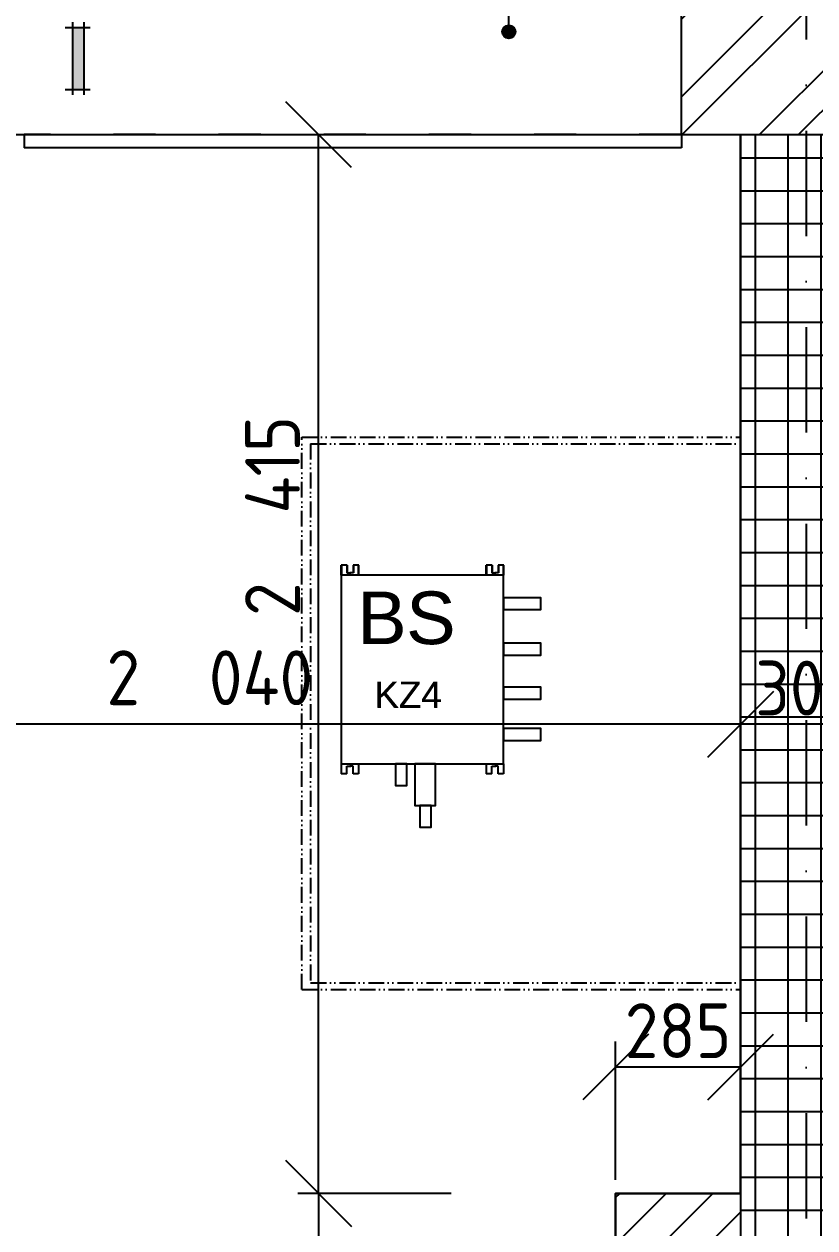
# Model space of a CAD drawing. Extents: x 4511820 to 5180432, y -1526536 to -944957.
# Drawn here: x 5134407 to 5136212, y -1202108 to -1199362 of the extents above; entities that cross this region are included whole.
import ezdxf

# ---------------------------------------------------------------- set-up
doc = ezdxf.new("R2010")
doc.units = 0
doc.header["$MEASUREMENT"] = 0
for name, pattern in [('ACAD_ISO03W100', [30, 12, -18]), ('ACAD_ISO12W100', [22, 12, -3, 0.5, -3, 0.5, -3]), ('BODKOCIARKOVANA_3', [5.6, 3, -1.3, 0, -1.3])]:
    doc.linetypes.add(name, pattern=pattern)
doc.layers.get('0').update_dxf_attribs({"linetype": 'CONTINUOUS'})
doc.layers.get('Defpoints').update_dxf_attribs({"color": 61, "linetype": 'CONTINUOUS'})
for name, color, linetype in [('KÓTY', 4, 'CONTINUOUS'), ('MÚRY', 1, 'CONTINUOUS'), ('osi', 253, 'CONTINUOUS'), ('Plochy', 41, 'CONTINUOUS'), ('TENKÁ', 7, 'CONTINUOUS'), ('ZZ-chladenie', 133, 'CONTINUOUS'), ('ŠRAFY', 82, 'CONTINUOUS')]:
    doc.layers.add(name, color=color, linetype=linetype)
doc.styles.add('ARIAL', font='arial.ttf')
doc.styles.add('STYLE1', font='isocp.shx')
doc.dimstyles.new('STANDARD-50', dxfattribs={"dimtxt": 125, "dimasz": 150, "dimexe": 10, "dimexo": 200, "dimgap": 20, "dimtad": 1, "dimdsep": 46, "dimlunit": 6, "dimtxsty": 'STYLE1', "dimblk1": 'OBLIQUE', "dimblk2": 'OBLIQUE', "dimsah": 1, "dimcen": 2.5, "dimse1": 1, "dimse2": 1, "dimadec": 0, "dimazin": 0, "dimtfac": 1, "dimtmove": 1, "dimatfit": 3, "dimldrblk": 'OBLIQUE', "dimfxl": 1, "dimtolj": 1, "dimtzin": 0, "dimarcsym": 0})

# ---------------------------------------------------------------- blocks, each defined once
blk = doc.blocks.new('_OBLIQUE')
at = {"color": 0, "linetype": 'ByBlock'}
blk.add_line((-0.5, -0.5), (0.5, 0.5), dxfattribs=at)
blk = doc.blocks.new('*D13721')
at = {"layer": 'Defpoints', "color": 0}
for p in [(5136042.5, -1196564.5), (5136042.5, -1199614.2), (5136342.5, -1199614.2)]:
    blk.add_point(p, dxfattribs=at)
at = {"layer": 'KÓTY', "color": 0, "lineweight": -2}
blk.add_line((5136342.5, -1196564.5), (5136042.5, -1196564.5), dxfattribs=at)
at = {"layer": 'KÓTY', "color": 0, "linetype": 'ByBlock', "lineweight": -2, "xscale": 150, "yscale": 150, "zscale": 150, "rotation": 180}
blk.add_blockref('_OBLIQUE', (5136042.5, -1196564.5), dxfattribs=at)
at = {"layer": 'KÓTY', "color": 0, "linetype": 'ByBlock', "lineweight": -2, "xscale": 150, "yscale": 150, "zscale": 150}
blk.add_blockref('_OBLIQUE', (5136342.5, -1196564.5), dxfattribs=at)
at = {"layer": 'KÓTY', "color": 0, "insert": (5136192.5, -1196482), "char_height": 125, "attachment_point": 5, "style": 'STYLE1'}
blk.add_mtext('\\A1;300', dxfattribs=at)
blk = doc.blocks.new('*D13722')
at = {"layer": 'Defpoints', "color": 0}
for p in [(5129702.5, -1196564.5), (5129702.5, -1199614.2), (5136042.5, -1199614.2)]:
    blk.add_point(p, dxfattribs=at)
at = {"layer": 'KÓTY', "color": 0, "lineweight": -2}
blk.add_line((5136042.5, -1196564.5), (5129702.5, -1196564.5), dxfattribs=at)
at = {"layer": 'KÓTY', "color": 0, "linetype": 'ByBlock', "lineweight": -2, "xscale": 150, "yscale": 150, "zscale": 150, "rotation": 180}
blk.add_blockref('_OBLIQUE', (5129702.5, -1196564.5), dxfattribs=at)
at = {"layer": 'KÓTY', "color": 0, "linetype": 'ByBlock', "lineweight": -2, "xscale": 150, "yscale": 150, "zscale": 150}
blk.add_blockref('_OBLIQUE', (5136042.5, -1196564.5), dxfattribs=at)
at = {"layer": 'KÓTY', "color": 0, "insert": (5132872.5, -1196482), "char_height": 125, "attachment_point": 5, "style": 'STYLE1'}
blk.add_mtext('\\A1;6ﾠ340', dxfattribs=at)
blk = doc.blocks.new('*D27871')
at = {"layer": 'Defpoints', "color": 0}
for p in [(5136042.5, -1199379.7), (5136342.5, -1199379.7), (5136042.5, -1200959)]:
    blk.add_point(p, dxfattribs=at)
at = {"layer": 'KÓTY', "color": 0, "lineweight": -2}
blk.add_line((5136342.5, -1200959), (5136042.5, -1200959), dxfattribs=at)
at = {"layer": 'KÓTY', "color": 0, "linetype": 'ByBlock', "lineweight": -2, "xscale": 150, "yscale": 150, "zscale": 150, "rotation": 180}
blk.add_blockref('_OBLIQUE', (5136042.5, -1200959), dxfattribs=at)
at = {"layer": 'KÓTY', "color": 0, "linetype": 'ByBlock', "lineweight": -2, "xscale": 150, "yscale": 150, "zscale": 150}
blk.add_blockref('_OBLIQUE', (5136342.5, -1200959), dxfattribs=at)
at = {"layer": 'KÓTY', "color": 0, "insert": (5136192.5, -1200876.5), "char_height": 125, "attachment_point": 5, "style": 'STYLE1'}
blk.add_mtext('\\A1;300', dxfattribs=at)
blk = doc.blocks.new('*D27872')
at = {"layer": 'Defpoints', "color": 0}
for p in [(5134002.5, -1199379.7), (5136042.5, -1199379.7), (5134002.5, -1200959)]:
    blk.add_point(p, dxfattribs=at)
at = {"layer": 'KÓTY', "color": 0, "lineweight": -2}
blk.add_line((5136042.5, -1200959), (5134002.5, -1200959), dxfattribs=at)
at = {"layer": 'KÓTY', "color": 0, "linetype": 'ByBlock', "lineweight": -2, "xscale": 150, "yscale": 150, "zscale": 150, "rotation": 180}
blk.add_blockref('_OBLIQUE', (5134002.5, -1200959), dxfattribs=at)
at = {"layer": 'KÓTY', "color": 0, "linetype": 'ByBlock', "lineweight": -2, "xscale": 150, "yscale": 150, "zscale": 150}
blk.add_blockref('_OBLIQUE', (5136042.5, -1200959), dxfattribs=at)
at = {"layer": 'KÓTY', "color": 0, "insert": (5134831.5, -1200853), "char_height": 125, "attachment_point": 5, "style": 'STYLE1'}
blk.add_mtext('\\A1;2ﾠ040', dxfattribs=at)
blk = doc.blocks.new('*D28488')
at = {"layer": 'Defpoints', "color": 0}
for p in [(5136042.5, -1201740.5), (5135757.5, -1202056.2), (5136042.5, -1202056.2)]:
    blk.add_point(p, dxfattribs=at)
at = {"layer": 'KÓTY', "color": 0, "lineweight": -2}
blk.add_line((5135757.5, -1201740.5), (5136042.5, -1201740.5), dxfattribs=at)
at = {"layer": 'KÓTY', "color": 0, "linetype": 'ByBlock', "lineweight": -2, "xscale": 150, "yscale": 150, "zscale": 150, "rotation": 180}
blk.add_blockref('_OBLIQUE', (5135757.5, -1201740.5), dxfattribs=at)
at = {"layer": 'KÓTY', "color": 0, "linetype": 'ByBlock', "lineweight": -2, "xscale": 150, "yscale": 150, "zscale": 150}
blk.add_blockref('_OBLIQUE', (5136042.5, -1201740.5), dxfattribs=at)
at = {"layer": 'KÓTY', "color": 0, "insert": (5135900, -1201658), "char_height": 125, "attachment_point": 5, "style": 'STYLE1'}
blk.add_mtext('\\A1;285', dxfattribs=at)
blk = doc.blocks.new('*D31545')
at = {"layer": 'Defpoints', "color": 0}
for p in [(5135757.5, -1202029.2), (5135079.5, -1203279.2), (5135757.5, -1203279.2)]:
    blk.add_point(p, dxfattribs=at)
at = {"layer": 'KÓTY', "color": 0, "lineweight": -2}
blk.add_line((5135079.5, -1202029.2), (5135079.5, -1203279.2), dxfattribs=at)
at = {"layer": 'KÓTY', "color": 0, "linetype": 'ByBlock', "lineweight": -2, "xscale": 150, "yscale": 150, "zscale": 150}
for p, rotation in [((5135079.5, -1202029.2), 90), ((5135079.5, -1203279.2), 270)]:
    blk.add_blockref('_OBLIQUE', p, dxfattribs=dict(at, rotation=rotation))
at = {"layer": 'KÓTY', "color": 0, "insert": (5134997, -1202654.2), "char_height": 125, "attachment_point": 5, "rotation": 90, "style": 'STYLE1'}
blk.add_mtext('\\A1;1ﾠ250', dxfattribs=at)
blk = doc.blocks.new('*D31546')
at = {"layer": 'Defpoints', "color": 0}
for p in [(5135079.5, -1199614.2), (5135907.5, -1199614.2), (5135757.5, -1202029.2)]:
    blk.add_point(p, dxfattribs=at)
at = {"layer": 'KÓTY', "color": 0, "lineweight": -2}
blk.add_line((5135079.5, -1202029.2), (5135079.5, -1199614.2), dxfattribs=at)
at = {"layer": 'KÓTY', "color": 0, "linetype": 'ByBlock', "lineweight": -2, "xscale": 150, "yscale": 150, "zscale": 150}
for p, rotation in [((5135079.5, -1199614.2), 90), ((5135079.5, -1202029.2), 270)]:
    blk.add_blockref('_OBLIQUE', p, dxfattribs=dict(at, rotation=rotation))
at = {"layer": 'KÓTY', "color": 0, "insert": (5134974.5, -1200484), "char_height": 125, "attachment_point": 5, "rotation": 90, "style": 'STYLE1'}
blk.add_mtext('\\A1;2ﾠ415', dxfattribs=at)

msp = doc.modelspace()

# ---------------------------------------------------------------- hatches: boundary and pattern name
at = {"layer": 'TENKÁ'}
h = msp.add_hatch(color=256, dxfattribs=at)
h.dxf.hatch_style = 1
h.paths.add_polyline_path([(5134543.625, -1199369.91), (5134517.75, -1199369.91), (5134517.75, -1199511.035), (5134543.625, -1199511.035)])
h = msp.add_hatch(color=256, dxfattribs=at)
h.dxf.hatch_style = 1
h.paths.add_polyline_path([(5135513.766, -1199364.9, 2.41421356), (5135528.766, -1199379.9, 0.41421356)])
at = {"layer": 'ŠRAFY'}
h = msp.add_hatch(dxfattribs=at)
h.set_pattern_fill('ANSI32', color=256, scale=500)
h.set_pattern_definition([(45, (584112, 2493.08), (-132.5825215, 132.5825215), []), (45, (584200.39, 2493.08), (-132.5825215, 132.5825215), [])])
h.paths.add_polyline_path([(5135907.5, -1199614.226), (5136042.5, -1199614.226), (5136342.5, -1199614.226), (5137157.5, -1199614.226), (5137157.5, -1199234.226), (5135907.5, -1199234.226)])
at = {"layer": 'ŠRAFY', "ltscale": 0.25}
h = msp.add_hatch(dxfattribs=at)
h.set_pattern_fill('ANSI37', color=256, scale=600, angle=45)
h.set_pattern_definition([(90, (-3307273.674, 579782.7), (-75, 1e-14), []), (180, (-3307273.674, 579782.7), (-1e-14, -75), [])])
h.paths.add_polyline_path([(5136157.5, -1203614.226), (5136342.5, -1203614.226), (5136342.5, -1203499.226), (5136342.5, -1199614.226), (5136042.5, -1199614.226), (5136042.5, -1202799.226), (5136042.5, -1202914.226), (5136042.5, -1203164.226), (5136042.5, -1203279.226), (5136042.5, -1203614.226)])
h = msp.add_hatch(dxfattribs=at)
h.set_pattern_fill('ANSI31', color=256, scale=600, style=0)
h.set_pattern_definition([(45, (515270.5, 214751.965), (-53.0330086, 53.0330086), [])])
h.paths.add_polyline_path([(5135757.5, -1202799.226), (5135757.5, -1203279.226), (5136042.5, -1203279.226), (5136042.5, -1203164.226), (5135872.5, -1203164.226), (5135872.5, -1202914.226), (5135872.5, -1202144.226), (5136042.5, -1202144.226), (5136042.5, -1202029.226), (5135757.5, -1202029.226)])

# ---------------------------------------------------------------- linework, layer by layer
at = {"layer": 'KÓTY'}
for p, q in [((5135757.5, -1201998.226), (5135757.5, -1201682.535)), ((5135382.403, -1202029.226), (5135032.403, -1202029.226))]:
    msp.add_line(p, q, dxfattribs=at)
at = {"layer": 'MÚRY'}
for p, q in [((5135907.5, -1199614.226), (5135907.5, -1199074.226)), ((5135907.5, -1199614.226), (5136042.5, -1199614.226)), ((5136042.5, -1202029.226), (5136042.5, -1199614.226)), ((5135757.5, -1203279.226), (5135757.5, -1202029.226)), ((5135757.5, -1202029.226), (5136042.5, -1202029.226))]:
    msp.add_line(p, q, dxfattribs=at)
at = {"layer": 'osi', "linetype": 'BODKOCIARKOVANA_3', "ltscale": 80}
msp.add_line((5136192.5, -1198261.132), (5136192.5, -1230189.035), dxfattribs=at)
at = {"layer": 'Plochy'}
msp.add_lwpolyline([(5129702.5, -1204614.226), (5129702.5, -1202674.226), (5130902.5, -1202674.226), (5130902.5, -1202954.226), (5132002.5, -1202954.226), (5132002.5, -1202989.226), (5132202.5, -1202989.226), (5132202.5, -1201564.226), (5134002.5, -1201564.226), (5134002.5, -1199614.226), (5136042.5, -1199614.226), (5136042.5, -1202029.226), (5135757.5, -1202029.226), (5135757.5, -1203279.226), (5136042.5, -1203279.226), (5136042.5, -1204614.226)], close=True, dxfattribs=at)
at = {"layer": 'TENKÁ', "ltscale": 0.25}
for p, q in [((5135513.766, -1199379.9), (5135513.766, -1198877.497)), ((5134407.5, -1199614.226), (5134407.5, -1199644.226)), ((5135907.5, -1199614.226), (5135907.5, -1199644.226)), ((5135907.5, -1199644.226), (5134407.5, -1199644.226))]:
    msp.add_line(p, q, dxfattribs=at)
at = {"layer": 'TENKÁ'}
for p, q in [((5134517.75, -1199357.41), (5134517.75, -1199523.535)), ((5134543.625, -1199357.41), (5134543.625, -1199523.535)), ((5134501.5, -1199369.91), (5134558.5, -1199369.91)), ((5134501.5, -1199511.035), (5134558.5, -1199511.035)), ((5136042.5, -1199614.226), (5136342.5, -1199614.226)), ((5136042.5, -1202029.226), (5136042.5, -1202144.226))]:
    msp.add_line(p, q, dxfattribs=at)
at = {"layer": 'TENKÁ', "linetype": 'ACAD_ISO03W100', "ltscale": 8}
msp.add_line((5135907.5, -1199614.226), (5134407.5, -1199614.226), dxfattribs=at)
at = {"layer": 'TENKÁ', "color": 8, "linetype": 'ACAD_ISO12W100', "lineweight": -2, "ltscale": 3}
for p, q in [((5135041.504, -1201564.132), (5135041.504, -1200304.226)), ((5135041.504, -1200304.226), (5136041.504, -1200304.226)), ((5135041.504, -1201564.132), (5135041.504, -1200304.226)), ((5135061.504, -1200319.132), (5135061.504, -1201549.132)), ((5135061.504, -1200319.226), (5136041.504, -1200319.226)), ((5135061.504, -1201549.132), (5136041.504, -1201549.132)), ((5135061.504, -1201549.132), (5136041.504, -1201549.132)), ((5135041.504, -1201564.132), (5136041.504, -1201564.132)), ((5135041.504, -1201564.132), (5136041.504, -1201564.132))]:
    msp.add_line(p, q, dxfattribs=at)
at = {"layer": 'TENKÁ'}
msp.add_circle((5135513.766, -1199379.9), 15, dxfattribs=at)
at = {"layer": 'ZZ-chladenie'}
for p, q in [((5135131.504, -1200619.132), (5135131.504, -1200596.228)), ((5135143.887, -1200596.228), (5135131.504, -1200596.228)), ((5135132.5, -1200619.226), (5135132.5, -1200596.322)), ((5135144.882, -1200596.322), (5135132.5, -1200596.322)), ((5135143.887, -1200596.228), (5135143.887, -1200613.602)), ((5135144.882, -1200596.322), (5135144.882, -1200613.696)), ((5135170.626, -1200596.228), (5135158.243, -1200596.228)), ((5135158.243, -1200596.228), (5135158.243, -1200613.602)), ((5135171.621, -1200596.322), (5135159.239, -1200596.322)), ((5135159.239, -1200596.322), (5135159.239, -1200613.696)), ((5135170.626, -1200619.132), (5135170.626, -1200596.228)), ((5135171.621, -1200619.226), (5135171.621, -1200596.322)), ((5135462.383, -1200619.132), (5135462.383, -1200596.228)), ((5135474.766, -1200596.228), (5135462.383, -1200596.228)), ((5135463.379, -1200619.226), (5135463.379, -1200596.322)), ((5135475.761, -1200596.322), (5135463.379, -1200596.322)), ((5135474.766, -1200596.228), (5135474.766, -1200613.602)), ((5135475.761, -1200596.322), (5135475.761, -1200613.696)), ((5135501.504, -1200596.228), (5135489.122, -1200596.228)), ((5135489.122, -1200596.228), (5135489.122, -1200613.602)), ((5135502.5, -1200596.322), (5135490.118, -1200596.322)), ((5135490.118, -1200596.322), (5135490.118, -1200613.696)), ((5135501.504, -1200619.132), (5135501.504, -1200596.228)), ((5135502.5, -1200619.226), (5135502.5, -1200596.322)), ((5135131.504, -1200619.132), (5135131.504, -1201049.132)), ((5135501.504, -1200619.132), (5135131.504, -1200619.132)), ((5135502.5, -1200619.226), (5135132.5, -1200619.226)), ((5135143.887, -1200613.602), (5135151.065, -1200613.602)), ((5135144.882, -1200613.696), (5135152.061, -1200613.696)), ((5135144.887, -1200613.602), (5135152.065, -1200613.602)), ((5135145.882, -1200613.696), (5135153.061, -1200613.696)), ((5135158.243, -1200613.602), (5135151.065, -1200613.602)), ((5135159.239, -1200613.696), (5135152.061, -1200613.696)), ((5135474.766, -1200613.602), (5135481.944, -1200613.602)), ((5135475.761, -1200613.696), (5135482.939, -1200613.696)), ((5135475.766, -1200613.602), (5135482.944, -1200613.602)), ((5135476.761, -1200613.696), (5135483.939, -1200613.696)), ((5135489.122, -1200613.602), (5135481.944, -1200613.602)), ((5135490.118, -1200613.696), (5135482.939, -1200613.696)), ((5135501.504, -1201049.132), (5135501.504, -1200619.132)), ((5135131.504, -1201049.132), (5135501.504, -1201049.132)), ((5135131.504, -1201049.132), (5135131.504, -1201072.036)), ((5135143.887, -1201072.036), (5135143.887, -1201054.662)), ((5135143.887, -1201054.662), (5135151.065, -1201054.662)), ((5135144.887, -1201054.662), (5135152.065, -1201054.662)), ((5135145.882, -1201054.757), (5135153.061, -1201054.757)), ((5135158.243, -1201054.662), (5135151.065, -1201054.662)), ((5135158.243, -1201072.036), (5135158.243, -1201054.662)), ((5135170.626, -1201049.132), (5135170.626, -1201072.036)), ((5135462.383, -1201049.132), (5135462.383, -1201072.036)), ((5135474.766, -1201072.036), (5135474.766, -1201054.662)), ((5135474.766, -1201054.662), (5135481.944, -1201054.662)), ((5135475.766, -1201054.662), (5135482.944, -1201054.662)), ((5135476.761, -1201054.757), (5135483.939, -1201054.757)), ((5135489.122, -1201054.662), (5135481.944, -1201054.662)), ((5135489.122, -1201072.036), (5135489.122, -1201054.662)), ((5135501.504, -1201049.132), (5135501.504, -1201072.036)), ((5135143.887, -1201072.036), (5135131.504, -1201072.036)), ((5135170.626, -1201072.036), (5135158.243, -1201072.036)), ((5135474.766, -1201072.036), (5135462.383, -1201072.036)), ((5135501.504, -1201072.036), (5135489.122, -1201072.036))]:
    msp.add_line(p, q, dxfattribs=at)
for points in [[(5135501.504, -1200670.593), (5135501.504, -1200697.616), (5135586.521, -1200697.616), (5135586.521, -1200670.593)], [(5135501.504, -1200774.371), (5135501.504, -1200801.394), (5135586.521, -1200801.394), (5135586.521, -1200774.371)], [(5135501.504, -1200874.409), (5135501.504, -1200901.432), (5135586.521, -1200901.432), (5135586.521, -1200874.409)], [(5135501.504, -1200968.838), (5135501.504, -1200995.861), (5135586.521, -1200995.861), (5135586.521, -1200968.838)], [(5135255.281, -1201049.132), (5135255.281, -1201098.99), (5135280.907, -1201098.99), (5135280.907, -1201049.132)], [(5135298.895, -1201049.132), (5135298.895, -1201143.978), (5135346.529, -1201143.978), (5135346.529, -1201049.132)], [(5135310.894, -1201144.072), (5135310.894, -1201193.93), (5135336.52, -1201193.93), (5135336.52, -1201144.072)]]:
    msp.add_lwpolyline(points, close=True, dxfattribs=at)

# ---------------------------------------------------------------- texts
at = {"layer": 'ZZ-chladenie', "style": 'ARIAL'}
for s, height, p in [('BS', 120, (5135167.695, -1200776.26)), ('BS', 120, (5135168.691, -1200776.354)), ('KZ4', 60, (5135206.458, -1200921.526)), ('KZ4', 60, (5135207.453, -1200921.62))]:
    msp.add_text(s, height=height, dxfattribs=at).set_placement(p)

# ---------------------------------------------------------------- dimensions: what is measured, and where the dimension line sits
at = {"layer": 'KÓTY'}
for base, p1, p2, picture, middle in [((5129702.5, -1196564.535), (5136042.5, -1199614.226), (5129702.5, -1199614.226), '*D13722', (5132872.5, -1196481.992)), ((5136042.5, -1196564.535), (5136342.5, -1199614.226), (5136042.5, -1199614.226), '*D13721', (5136192.5, -1196482.035)), ((5136042.5, -1200959.035), (5136342.5, -1199379.726), (5136042.5, -1199379.726), '*D27871', (5136192.5, -1200876.535)), ((5136042.5, -1201740.535), (5135757.5, -1202056.226), (5136042.5, -1202056.226), '*D28488', (5135900, -1201658.035))]:
    dim = msp.add_linear_dim(base=base, p1=p1, p2=p2, dimstyle='STANDARD-50', dxfattribs=at)
    dim.commit()
    dim.dimension.update_dxf_attribs({"geometry": picture, "text_midpoint": middle})
dim = msp.add_linear_dim(base=(5134002.5, -1200959.035), p1=(5136042.5, -1199379.726), p2=(5134002.5, -1199379.726), dimstyle='STANDARD-50', dxfattribs=at)
dim.commit()
dim.dimension.update_dxf_attribs({"geometry": '*D27872', "text_midpoint": (5134831.5, -1200935.535), "dimtype": 160})
dim = msp.add_linear_dim(base=(5135079.5, -1199614.226), p1=(5135757.5, -1202029.226), p2=(5135907.5, -1199614.226), angle=90, dimstyle='STANDARD-50', override={"dimtxsty": 'STYLE1', "dimldrblk": 'OBLIQUE'}, dxfattribs=at)
dim.commit()
dim.dimension.update_dxf_attribs({"geometry": '*D31546', "text_midpoint": (5135057, -1200484), "dimtype": 160})
dim = msp.add_linear_dim(base=(5135079.5, -1203279.226), p1=(5135757.5, -1202029.226), p2=(5135757.5, -1203279.226), angle=90, dimstyle='STANDARD-50', override={"dimtxsty": 'STYLE1', "dimldrblk": 'OBLIQUE'}, dxfattribs=at)
dim.commit()
dim.dimension.update_dxf_attribs({"geometry": '*D31545', "text_midpoint": (5134996.957, -1202654.226)})

doc.saveas('drawing.dxf')
